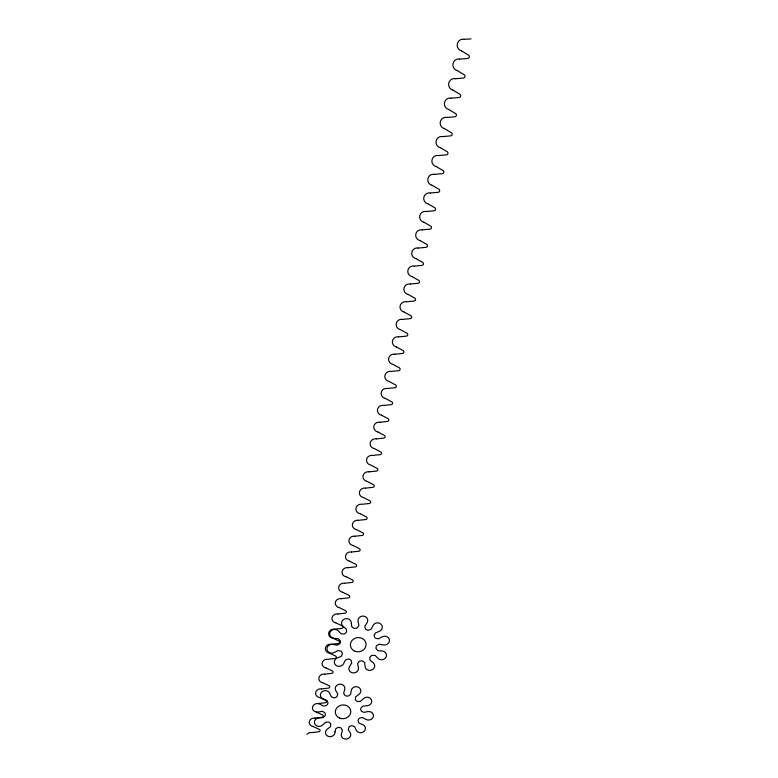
<?xml version="1.0" encoding="UTF-8"?>
<svg xmlns="http://www.w3.org/2000/svg" width="778" height="778" viewBox="0 0 778 778"><rect width="100%" height="100%" fill="white"/><g stroke="black" fill="none" stroke-linecap="round" stroke-linejoin="round"><path stroke-width="1.17" d="M471.03 38.9L464.048 39.328M331.263 644.31L338.518 643.484A1.468 1.332 -6.5 0 0 339.043 641.091L332.605 638.018M324.689 674.166L331.905 673.33A1.459 1.313 -6.3 0 0 332.43 670.976L326.05 667.971M311.861 732.575L318.98 731.738A1.439 1.274 -5.9 0 0 319.486 729.443L313.164 726.555M321.421 688.929L328.637 688.092A1.449 1.303 -6.1 0 0 329.162 685.758L322.792 682.783M315.012 718.123L322.18 717.297A1.439 1.284 -6 0 0 322.685 714.992L316.364 712.074M334.54 629.207L341.853 628.391A1.468 1.342 -6.7 0 0 342.388 625.979L335.931 622.877M318.183 703.575L325.399 702.748A1.449 1.293 -6 0 0 325.914 700.424L319.593 697.487M358.493 520.317L365.961 519.51A1.507 1.42 -8.4 0 0 366.516 516.971L359.961 513.645M344.635 583.247L352.026 582.43A1.488 1.371 -7.2 0 0 352.58 579.97L346.093 576.78M348.048 567.687L355.468 566.88A1.498 1.381 -7.5 0 0 356.023 564.4L349.507 561.171M341.26 598.681L348.612 597.864A1.488 1.361 -7 0 0 349.157 595.423L342.699 592.262M337.876 614.007L345.218 613.19A1.478 1.352 -6.8 0 0 345.763 610.759L339.305 607.628M354.953 536.227L362.431 535.42A1.507 1.41 -8 0 0 362.995 532.901L356.431 529.604M365.543 488.127L373.08 487.32A1.517 1.439 -9.3 0 0 373.654 484.743L367.012 481.339M351.491 552.02L358.94 551.213A1.498 1.391 -7.7 0 0 359.494 548.704L352.959 545.446M372.72 455.431L380.316 454.634A1.537 1.459 -10.5 0 0 380.899 452.018L374.218 448.536M376.358 438.889L383.982 438.102A1.537 1.478 -11.3 0 0 384.565 435.456L377.855 431.946M380.014 422.221L387.668 421.433A1.546 1.488 -12.4 0 0 388.261 418.768L381.512 415.219M369.122 471.838L376.688 471.04A1.527 1.449 -9.8 0 0 377.262 468.444L370.581 464.991A5.106 4.862 -9.2 0 1 366.632 459.283A5.106 4.862 -9.2 0 1 372.565 455.412M387.425 388.494L395.136 387.707A1.556 1.507 -15.3 0 0 395.73 385.003L388.942 381.376A5.203 5.057 -14.7 0 1 384.945 375.395A5.203 5.057 -14.7 0 1 391.013 371.407L398.91 370.649A1.566 1.517 -17.4 0 0 399.513 367.926L392.696 364.25A5.222 5.096 -17 0 1 388.699 358.22A5.222 5.096 -17 0 1 394.786 354.204M394.952 354.223L402.712 353.445A1.566 1.537 -20.3 0 0 403.325 350.703L396.488 346.998M383.71 405.426L391.383 404.638A1.546 1.498 -13.6 0 0 391.976 401.954L385.227 398.365M398.735 336.884L406.554 336.115A1.575 1.546 -24.4 0 0 407.166 333.344L400.359 329.609M414.295 266.125L422.211 265.366A1.614 1.585 -56.9 0 0 422.843 262.507L415.929 258.597M406.437 301.786L414.324 301.028A1.585 1.566 -38 0 0 414.946 298.207L408.09 294.395M430.322 193.022L438.393 192.283A1.663 1.614 -76.9 0 0 439.045 189.326L432.033 185.252M410.317 284.019L418.253 283.27A1.595 1.575 -47.5 0 0 418.875 280.43L411.98 276.569M442.74 136.597L450.88 135.858A1.702 1.634 -81.9 0 0 451.551 132.834L444.491 128.633M422.23 229.87L430.234 229.121A1.634 1.605 -70.1 0 0 430.876 226.213L423.932 222.236M418.214 248.065L426.208 247.316A1.624 1.595 -64.5 0 0 426.85 244.438L419.925 240.499M426.237 211.519L434.299 210.78A1.644 1.605 -74.1 0 0 434.951 207.843L427.958 203.817M459.759 59.118L468.025 58.408A1.76 1.663 -84.9 0 0 468.716 55.267L461.519 50.862M434.396 174.36L442.517 173.63A1.673 1.624 -79 0 0 443.178 170.654L436.166 166.541M451.182 98.184L459.38 97.464A1.731 1.653 -83.7 0 0 460.061 94.381L452.952 90.083M438.529 155.551L446.679 154.822A1.692 1.634 -80.6 0 0 447.35 151.817L440.309 147.664M446.922 117.468L455.111 116.739A1.721 1.644 -82.9 0 0 455.791 113.685L448.682 109.435M455.422 78.724L463.688 78.014A1.751 1.653 -84.4 0 0 464.369 74.912L457.221 70.555M329.279 653.043L335.726 656.087A1.459 1.323 -6.4 0 1 335.201 658.46L327.908 659.287A4.872 4.396 -5.9 0 0 322.18 662.856A4.872 4.396 -5.9 0 0 325.904 667.932M363.433 497.541L370.075 500.915A1.517 1.43 -8.8 0 1 369.501 503.483L361.955 504.28A5.047 4.746 -7.8 0 0 355.984 508.063A5.047 4.746 -7.8 0 0 359.796 513.606M404.161 312.066L411.037 315.849A1.585 1.556 -30.1 0 1 410.424 318.64L402.547 319.408A5.261 5.183 -25 0 0 396.294 323.454A5.261 5.183 -25 0 0 400.203 329.571M306.97 734.413A4.785 4.23 -5.5 0 1 311.715 732.565M313.038 726.526A4.804 4.26 -5.5 0 1 309.343 721.614A4.804 4.26 -5.5 0 1 314.886 718.113M319.427 697.448A4.843 4.328 -5.7 0 1 315.712 692.449A4.843 4.328 -5.7 0 1 321.295 688.909M322.656 682.744A4.853 4.357 -5.8 0 1 318.931 677.706A4.853 4.357 -5.8 0 1 324.543 674.147M329.182 653.014A4.892 4.425 -6 0 1 325.447 647.889A4.892 4.425 -6 0 1 331.097 644.291M332.478 637.989A4.901 4.464 -6.1 0 1 328.734 632.815A4.901 4.464 -6.1 0 1 334.414 629.198M335.804 622.847A4.921 4.493 -6.2 0 1 332.05 617.635A4.921 4.493 -6.2 0 1 337.749 613.988M339.159 607.589A4.94 4.532 -6.4 0 1 335.396 602.337A4.94 4.532 -6.4 0 1 341.114 598.671M342.534 592.223A4.96 4.561 -6.6 0 1 338.761 586.913A4.96 4.561 -6.6 0 1 344.498 583.237M345.928 576.731A4.979 4.6 -6.7 0 1 342.155 571.383A4.979 4.6 -6.7 0 1 347.922 567.677M349.351 561.133A4.989 4.639 -7 0 1 345.568 555.735A4.989 4.639 -7 0 1 351.355 552.01M352.804 545.407A5.008 4.668 -7.2 0 1 349.011 539.961A5.008 4.668 -7.2 0 1 354.826 536.217M356.285 529.565A5.028 4.707 -7.5 0 1 352.483 524.08A5.028 4.707 -7.5 0 1 358.318 520.297M363.326 497.512A5.067 4.785 -8.2 0 1 359.504 491.929A5.067 4.785 -8.2 0 1 365.388 488.107M366.885 481.3A5.086 4.824 -8.7 0 1 363.054 475.669A5.086 4.824 -8.7 0 1 368.966 471.828M374.082 448.507A5.125 4.901 -9.9 0 1 370.24 442.77A5.125 4.901 -9.9 0 1 376.202 438.87M377.729 431.907A5.145 4.94 -10.7 0 1 373.868 426.12A5.145 4.94 -10.7 0 1 379.859 422.211M381.395 415.189A5.164 4.979 -11.7 0 1 377.534 409.345A5.164 4.979 -11.7 0 1 383.544 405.406M385.1 398.336A5.183 5.018 -13 0 1 381.23 392.443A5.183 5.018 -13 0 1 387.259 388.475M396.381 346.969A5.242 5.145 -20.3 0 1 392.482 340.91A5.242 5.145 -20.3 0 1 398.599 336.864M404.054 312.027A5.29 5.222 -32.1 0 1 400.135 305.861A5.29 5.222 -32.1 0 1 406.301 301.767M407.935 294.347A5.32 5.252 -41.9 0 1 404.006 288.132A5.32 5.252 -41.9 0 1 410.201 284.009M411.844 276.53A5.349 5.29 -53.1 0 1 407.905 270.248A5.349 5.29 -53.1 0 1 414.129 266.105M415.792 258.559A5.388 5.31 -62.7 0 1 411.844 252.228A5.388 5.31 -62.7 0 1 418.097 248.046M419.77 240.451A5.427 5.339 -69.6 0 1 415.812 234.052A5.427 5.339 -69.6 0 1 422.094 229.85M423.777 222.187A5.475 5.358 -74.2 0 1 419.819 215.73A5.475 5.358 -74.2 0 1 426.12 211.499M427.822 203.778A5.514 5.388 -77.4 0 1 423.845 197.262A5.514 5.388 -77.4 0 1 430.185 193.002M431.897 185.213A5.563 5.407 -79.7 0 1 427.919 178.629A5.563 5.407 -79.7 0 1 434.28 174.35M436.011 166.492A5.611 5.427 -81.3 0 1 432.014 159.85A5.611 5.427 -81.3 0 1 438.413 155.542M440.154 147.616A5.66 5.446 -82.6 0 1 436.157 140.915A5.66 5.446 -82.6 0 1 442.575 136.568M444.326 128.584A5.709 5.475 -83.6 0 1 440.319 121.815A5.709 5.475 -83.6 0 1 446.776 117.449M448.546 109.387A5.757 5.495 -84.4 0 1 444.53 102.56A5.757 5.495 -84.4 0 1 451.007 98.154M452.796 90.034A5.806 5.514 -85 0 1 448.77 83.139A5.806 5.514 -85 0 1 455.276 78.704M457.075 70.516A5.854 5.534 -85.6 0 1 453.049 63.553A5.854 5.534 -85.6 0 1 459.584 59.089M461.403 50.833A5.903 5.563 -86 0 1 457.357 43.801A5.903 5.563 -86 0 1 463.931 39.308M351.345 623.732L351.909 626.951L353.971 628.332A4.901 4.473 -7.7 0 0 357.287 627.817L358.882 625.444L358.026 621.447A4.901 4.473 -8.3 0 1 363.696 616.108A4.901 4.473 -8.3 0 1 367.09 622.682L364.785 626.241L365.417 628.925A4.892 4.464 -8.8 0 0 368.364 630.287L371.164 629.188L373.061 625.444A4.892 4.454 -9.4 0 1 380.957 624.092A4.892 4.454 -9.4 0 1 379.411 631.318L375.307 633.01L374.082 635.548A4.882 4.435 -9.5 0 0 375.541 638.242L378.448 638.835L382.338 636.774A4.872 4.415 -9.9 0 1 389.418 639.886A4.872 4.415 -9.9 0 1 383.573 644.981L379.256 644.194L376.659 645.633A4.862 4.405 -9.6 0 0 376.075 648.619L377.991 650.661L382.377 651.03A4.853 4.386 -9.7 0 1 385.956 657.352A4.853 4.386 -9.7 0 1 378.079 658.451L375.191 655.494L372.215 655.3A4.853 4.376 -9.1 0 0 369.822 657.449L370.027 660.152L373.255 662.798A4.843 4.367 -8.8 0 1 372.001 669.907A4.843 4.367 -8.8 0 1 365.086 666.629L364.697 662.662L362.47 660.911A4.853 4.376 -8.3 0 0 359.183 661.417L357.598 663.751L358.454 667.66A4.853 4.367 -7.7 0 1 352.852 672.882A4.853 4.367 -7.7 0 1 349.478 666.483L351.744 662.982L351.111 660.347A4.862 4.386 -7.3 0 0 348.174 659.015L345.393 660.104L343.536 663.79A4.862 4.386 -6.7 0 1 335.678 665.132A4.862 4.386 -6.7 0 1 337.146 658.023L341.231 656.34L342.437 653.812A4.882 4.405 -6.5 0 0 340.959 651.137L338.031 650.554L334.151 652.606A4.892 4.425 -6.1 0 1 326.993 649.504A4.892 4.425 -6.1 0 1 332.799 644.398L337.156 645.195L339.753 643.756A4.892 4.444 -6.3 0 0 340.317 640.751L338.362 638.689L333.927 638.31A4.901 4.464 -6.2 0 1 330.222 631.882A4.901 4.464 -6.2 0 1 338.187 630.793L341.143 633.798L344.158 634.002A4.901 4.464 -6.7 0 0 346.55 631.824L346.327 629.081L343.04 626.368A4.911 4.483 -7 0 1 344.255 619.084A4.911 4.483 -7 0 1 351.306 622.478L351.345 623.732M335.007 731.845L334.9 733.032A4.785 4.23 -6.6 0 1 327.849 736.212A4.785 4.23 -6.6 0 1 327.071 729.326L330.426 726.769L330.806 724.153A4.794 4.25 -6.3 0 0 328.579 722.062L325.622 722.256L322.569 725.115A4.804 4.26 -5.8 0 1 314.837 724.046A4.804 4.26 -5.8 0 1 318.786 717.919L323.162 717.559L325.185 715.595A4.814 4.279 -5.9 0 0 324.805 712.687L322.316 711.296L317.988 712.045A4.824 4.289 -5.6 0 1 312.523 707.085A4.824 4.289 -5.6 0 1 319.739 704.09L323.463 706.103L326.39 705.539A4.824 4.308 -5.9 0 0 327.995 702.942L326.945 700.472L323.035 698.829A4.833 4.318 -6 0 1 321.927 691.817A4.833 4.318 -6 0 1 329.658 693.159L331.292 696.787L333.986 697.866A4.833 4.318 -6.5 0 0 336.981 696.563L337.769 693.976L335.736 690.524A4.833 4.328 -6.9 0 1 339.5 684.183A4.833 4.328 -6.9 0 1 344.742 689.376L343.643 693.227L345.062 695.542A4.824 4.318 -7.4 0 0 348.291 696.047L350.615 694.326L351.277 690.407A4.824 4.318 -8 0 1 358.405 687.178A4.824 4.318 -8 0 1 359.135 694.209L355.74 696.806L355.351 699.451A4.814 4.298 -8.2 0 0 357.559 701.562L360.515 701.377L363.608 698.498A4.804 4.289 -8.7 0 1 371.31 699.578A4.804 4.289 -8.7 0 1 367.294 705.743L362.927 706.103L360.885 708.077A4.794 4.269 -8.6 0 0 361.245 710.975L363.696 712.366L368.004 711.617A4.785 4.25 -8.8 0 1 373.352 716.528A4.785 4.25 -8.8 0 1 366.175 719.514L362.509 717.52L359.601 718.084A4.775 4.24 -8.4 0 0 357.987 720.661L359.008 723.093L362.898 724.717A4.775 4.221 -8.3 0 1 363.88 731.563A4.775 4.221 -8.3 0 1 356.275 730.279L354.69 726.72L352.026 725.67A4.775 4.23 -7.8 0 0 349.059 726.953L348.262 729.501L350.265 732.876A4.775 4.221 -7.5 0 1 346.541 739.061A4.775 4.221 -7.5 0 1 341.377 734.024L342.456 730.25L341.046 727.984A4.775 4.23 -7 0 0 337.846 727.498L335.756 728.801L335.007 731.845M339.743 718.143A7.741 6.895 -7.2 0 0 350.752 711.043A7.741 6.895 -7.2 0 0 338.634 706.259A7.741 6.895 -7.2 0 0 339.743 718.143M354.885 651.225A7.868 7.128 -8 0 0 366.059 643.902A7.868 7.128 -8 0 0 353.757 638.923A7.868 7.128 -8 0 0 354.885 651.225"/></g></svg>
